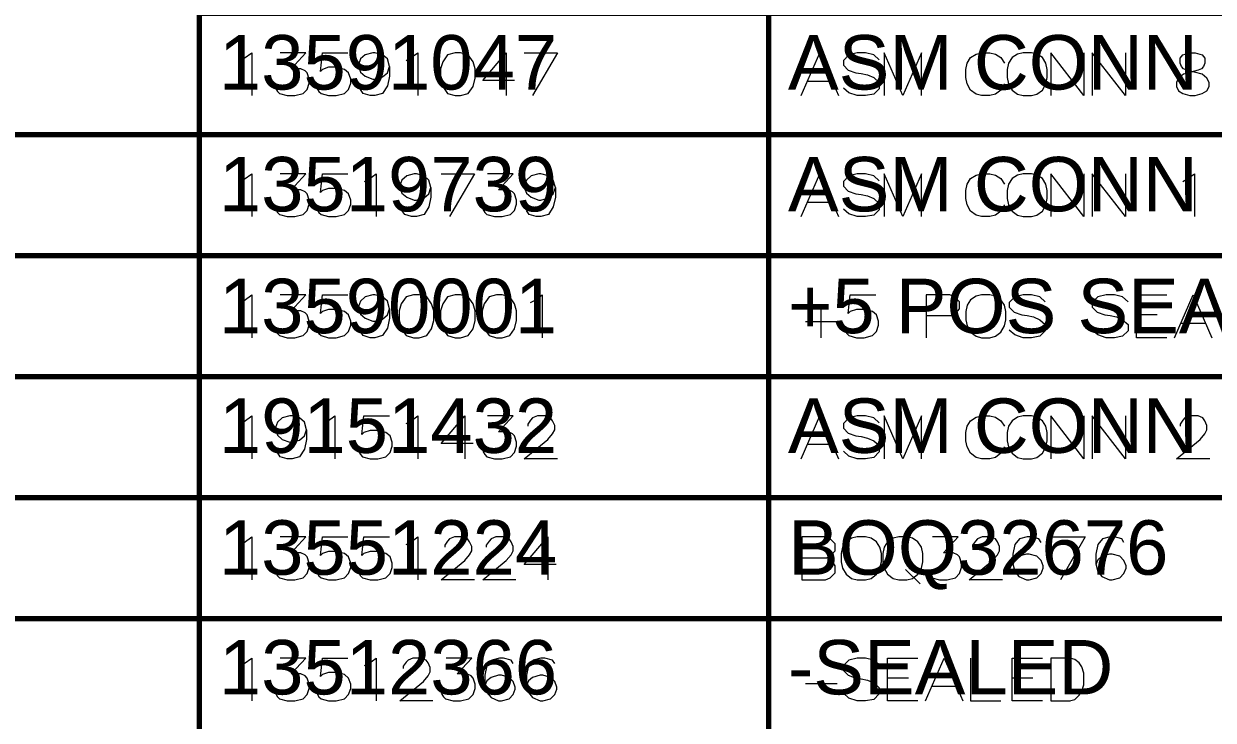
# Model space of a CAD drawing. Header units: millimetres. Extents: x 0 to 174, y 0 to 33.
# Drawn here: x 83.32 to 87.254, y 24.397 to 26.7 of the extents above; entities that cross this region are included whole.
import ezdxf

# ---------------------------------------------------------------- set-up
doc = ezdxf.new("R2010")
doc.units = ezdxf.units.MM
doc.layers.add('BOM_OCR_TEXT', color=7, linetype='Continuous')
doc.layers.add('BOM_ORIGINAL_OUTLINES', color=7, linetype='Continuous')
doc.layers.add('PDF_Geomertry', color=7, linetype='Continuous', true_color=0x405f80)
doc.styles.get("Standard").update_dxf_attribs({"font": 'arial.ttf'})

msp = doc.modelspace()

# ---------------------------------------------------------------- linework, layer by layer
at = {"layer": 'BOM_ORIGINAL_OUTLINES', "color": 18, "lineweight": 13, "true_color": 0x260000}
for points in [[(84.0358, 26.579), (84.0496, 26.5858), (84.0747, 26.6042), (84.0747, 26.4624)], [(84.1525, 26.4875), (84.1593, 26.4761), (84.1662, 26.4693), (84.1914, 26.4624), (84.2165, 26.4624), (84.2439, 26.4693), (84.2576, 26.4829), (84.2644, 26.5036), (84.2644, 26.5172), (84.2576, 26.5379), (84.2508, 26.5447), (84.2371, 26.5515), (84.205, 26.5515), (84.2531, 26.6042), (84.1685, 26.6042)], [(84.2896, 26.4875), (84.2965, 26.4761), (84.3033, 26.4693), (84.3285, 26.4624), (84.3536, 26.4624), (84.3811, 26.4693), (84.3947, 26.4829), (84.4017, 26.5036), (84.4017, 26.5172), (84.3947, 26.5379), (84.3811, 26.5493), (84.3536, 26.5561), (84.3285, 26.5561), (84.3079, 26.5493), (84.3011, 26.5424), (84.3079, 26.6042), (84.3925, 26.6042)], [(84.5297, 26.5585), (84.5228, 26.5836), (84.5068, 26.5972), (84.4817, 26.6042), (84.4749, 26.6042), (84.4496, 26.5972), (84.4336, 26.5836), (84.4268, 26.5653), (84.4268, 26.5585), (84.4336, 26.5401), (84.4496, 26.5264), (84.4749, 26.5172), (84.4817, 26.5172), (84.5068, 26.5242), (84.5228, 26.5379), (84.5297, 26.5585), (84.5297, 26.5264), (84.5228, 26.4944), (84.5068, 26.4693), (84.4817, 26.4624), (84.4657, 26.4624), (84.4428, 26.4693), (84.4336, 26.4829)], [(84.5846, 26.579), (84.5982, 26.5858), (84.6233, 26.6042), (84.6233, 26.4624)], [(84.9435, 26.5126), (84.8383, 26.5126), (84.916, 26.6042), (84.916, 26.5356), (84.916, 26.4624)], [(84.9754, 26.6042), (85.0851, 26.6042), (85.0029, 26.4624)], [(85.8912, 26.4624), (85.9529, 26.6042), (86.0147, 26.4624)], [(86.1496, 26.5812), (86.1312, 26.5972), (86.1039, 26.6042), (86.0764, 26.6042), (86.049, 26.5972), (86.0307, 26.579), (86.0307, 26.5631), (86.0467, 26.5469), (86.0718, 26.5379), (86.0901, 26.5356), (86.1107, 26.531), (86.1312, 26.5218), (86.1496, 26.5058), (86.1496, 26.4853), (86.1312, 26.4669), (86.1039, 26.4624), (86.0764, 26.4624), (86.049, 26.4715), (86.0307, 26.4875)], [(86.289, 26.4624), (86.289, 26.6042), (86.2272, 26.4624), (86.1656, 26.6042), (86.1656, 26.4624)], [(86.5633, 26.5013), (86.5519, 26.4807), (86.5336, 26.4669), (86.5153, 26.4624), (86.4879, 26.4624), (86.4696, 26.4669), (86.4512, 26.4807), (86.4399, 26.5013), (86.4353, 26.5218), (86.4353, 26.5493), (86.4399, 26.5699), (86.4512, 26.5882), (86.4696, 26.5996), (86.4879, 26.6042), (86.5153, 26.6042), (86.5336, 26.5996), (86.5519, 26.5882), (86.5633, 26.5699)], [(86.8262, 26.6042), (86.8262, 26.4624), (86.7165, 26.6042), (86.7165, 26.4624)], [(86.9633, 26.6042), (86.9633, 26.4624), (86.8536, 26.6042), (86.8536, 26.4624)], [(85.9118, 26.5104), (85.9942, 26.5104)], [(84.0358, 26.1788), (84.0496, 26.1856), (84.0747, 26.2039), (84.0747, 26.0622)], [(84.1525, 26.0874), (84.1593, 26.0758), (84.1662, 26.069), (84.1914, 26.0622), (84.2165, 26.0622), (84.2439, 26.069), (84.2576, 26.0828), (84.2644, 26.1033), (84.2644, 26.1171), (84.2576, 26.1376), (84.2508, 26.1444), (84.2371, 26.1514), (84.205, 26.1514), (84.2531, 26.2039), (84.1685, 26.2039)], [(84.2896, 26.0874), (84.2965, 26.0758), (84.3033, 26.069), (84.3285, 26.0622), (84.3536, 26.0622), (84.3811, 26.069), (84.3947, 26.0828), (84.4017, 26.1033), (84.4017, 26.1171), (84.3947, 26.1376), (84.3811, 26.149), (84.3536, 26.1558), (84.3285, 26.1558), (84.3079, 26.149), (84.3011, 26.1422), (84.3079, 26.2039), (84.3925, 26.2039)], [(84.4474, 26.1788), (84.4611, 26.1856), (84.4862, 26.2039), (84.4862, 26.0622)], [(84.6668, 26.1582), (84.66, 26.1833), (84.644, 26.1971), (84.6187, 26.2039), (84.6119, 26.2039), (84.5868, 26.1971), (84.5708, 26.1833), (84.5639, 26.165), (84.5639, 26.1582), (84.5708, 26.1399), (84.5868, 26.1263), (84.6119, 26.1171), (84.6187, 26.1171), (84.644, 26.1239), (84.66, 26.1376), (84.6668, 26.1582), (84.6668, 26.1263), (84.66, 26.0942), (84.644, 26.069), (84.6187, 26.0622), (84.6028, 26.0622), (84.58, 26.069), (84.5708, 26.0828)], [(84.7011, 26.2039), (84.8108, 26.2039), (84.7286, 26.0622)], [(84.8383, 26.0874), (84.8451, 26.0758), (84.8519, 26.069), (84.8771, 26.0622), (84.9022, 26.0622), (84.9297, 26.069), (84.9435, 26.0828), (84.9503, 26.1033), (84.9503, 26.1171), (84.9435, 26.1376), (84.9365, 26.1444), (84.9229, 26.1514), (84.8908, 26.1514), (84.9389, 26.2039), (84.8543, 26.2039)], [(85.0783, 26.1582), (85.0714, 26.1833), (85.0554, 26.1971), (85.0303, 26.2039), (85.0235, 26.2039), (84.9983, 26.1971), (84.9824, 26.1833), (84.9754, 26.165), (84.9754, 26.1582), (84.9824, 26.1399), (84.9983, 26.1263), (85.0235, 26.1171), (85.0303, 26.1171), (85.0554, 26.1239), (85.0714, 26.1376), (85.0783, 26.1582), (85.0783, 26.1263), (85.0714, 26.0942), (85.0554, 26.069), (85.0303, 26.0622), (85.0143, 26.0622), (84.9914, 26.069), (84.9824, 26.0828)], [(85.8912, 26.0622), (85.9529, 26.2039), (86.0147, 26.0622)], [(86.1496, 26.1811), (86.1312, 26.1971), (86.1039, 26.2039), (86.0764, 26.2039), (86.049, 26.1971), (86.0307, 26.1788), (86.0307, 26.1628), (86.0467, 26.1468), (86.0718, 26.1376), (86.0901, 26.1353), (86.1107, 26.1307), (86.1312, 26.1217), (86.1496, 26.1056), (86.1496, 26.085), (86.1312, 26.0668), (86.1039, 26.0622), (86.0764, 26.0622), (86.049, 26.0713), (86.0307, 26.0874)], [(86.289, 26.0622), (86.289, 26.2039), (86.2272, 26.0622), (86.1656, 26.2039), (86.1656, 26.0622)], [(86.5633, 26.101), (86.5519, 26.0804), (86.5336, 26.0668), (86.5153, 26.0622), (86.4879, 26.0622), (86.4696, 26.0668), (86.4512, 26.0804), (86.4399, 26.101), (86.4353, 26.1217), (86.4353, 26.149), (86.4399, 26.1696), (86.4512, 26.1879), (86.4696, 26.1993), (86.4879, 26.2039), (86.5153, 26.2039), (86.5336, 26.1993), (86.5519, 26.1879), (86.5633, 26.1696)], [(86.8262, 26.2039), (86.8262, 26.0622), (86.7165, 26.2039), (86.7165, 26.0622)], [(86.9633, 26.2039), (86.9633, 26.0622), (86.8536, 26.2039), (86.8536, 26.0622)], [(87.1531, 26.1788), (87.1668, 26.1856), (87.1919, 26.2039), (87.1919, 26.0622)], [(85.9118, 26.1101), (85.9942, 26.1101)], [(84.0358, 25.7785), (84.0496, 25.7854), (84.0747, 25.8036), (84.0747, 25.6619)], [(84.1525, 25.6871), (84.1593, 25.6757), (84.1662, 25.6688), (84.1914, 25.6619), (84.2165, 25.6619), (84.2439, 25.6688), (84.2576, 25.6825), (84.2644, 25.7031), (84.2644, 25.7168), (84.2576, 25.7374), (84.2508, 25.7443), (84.2371, 25.7511), (84.205, 25.7511), (84.2531, 25.8036), (84.1685, 25.8036)], [(84.2896, 25.6871), (84.2965, 25.6757), (84.3033, 25.6688), (84.3285, 25.6619), (84.3536, 25.6619), (84.3811, 25.6688), (84.3947, 25.6825), (84.4017, 25.7031), (84.4017, 25.7168), (84.3947, 25.7374), (84.3811, 25.7488), (84.3536, 25.7557), (84.3285, 25.7557), (84.3079, 25.7488), (84.3011, 25.7419), (84.3079, 25.8036), (84.3925, 25.8036)], [(84.5297, 25.7579), (84.5228, 25.7831), (84.5068, 25.7968), (84.4817, 25.8036), (84.4749, 25.8036), (84.4496, 25.7968), (84.4336, 25.7831), (84.4268, 25.7649), (84.4268, 25.7579), (84.4336, 25.7397), (84.4496, 25.726), (84.4749, 25.7168), (84.4817, 25.7168), (84.5068, 25.7236), (84.5228, 25.7374), (84.5297, 25.7579), (84.5297, 25.726), (84.5228, 25.6939), (84.5068, 25.6688), (84.4817, 25.6619), (84.4657, 25.6619), (84.4428, 25.6688), (84.4336, 25.6825)], [(84.996, 25.7785), (85.0097, 25.7854), (85.0349, 25.8036), (85.0349, 25.6619)], [(86.0353, 25.6871), (86.0421, 25.6757), (86.049, 25.6688), (86.0742, 25.6619), (86.0993, 25.6619), (86.1267, 25.6688), (86.1404, 25.6825), (86.1472, 25.7031), (86.1472, 25.7168), (86.1404, 25.7374), (86.1267, 25.7488), (86.0993, 25.7557), (86.0742, 25.7557), (86.0536, 25.7488), (86.0467, 25.7419), (86.0536, 25.8036), (86.1381, 25.8036)], [(86.305, 25.7351), (86.3874, 25.7351), (86.4033, 25.7443), (86.4147, 25.7579), (86.4147, 25.7808), (86.3987, 25.7968), (86.3828, 25.8036), (86.305, 25.8036), (86.305, 25.6619)], [(86.6982, 25.7808), (86.6799, 25.7968), (86.6525, 25.8036), (86.625, 25.8036), (86.5976, 25.7968), (86.5793, 25.7785), (86.5793, 25.7625), (86.5953, 25.7465), (86.6204, 25.7374), (86.6387, 25.7351), (86.6593, 25.7306), (86.6799, 25.7214), (86.6982, 25.7054), (86.6982, 25.6849), (86.6799, 25.6665), (86.6525, 25.6619), (86.625, 25.6619), (86.5976, 25.6711), (86.5793, 25.6871)], [(86.9725, 25.7808), (86.9542, 25.7968), (86.9268, 25.8036), (86.8993, 25.8036), (86.8719, 25.7968), (86.8536, 25.7785), (86.8536, 25.7625), (86.8696, 25.7465), (86.8949, 25.7374), (86.9131, 25.7351), (86.9336, 25.7306), (86.9542, 25.7214), (86.9725, 25.7054), (86.9725, 25.6849), (86.9542, 25.6665), (86.9268, 25.6619), (86.8993, 25.6619), (86.8719, 25.6711), (86.8536, 25.6871)], [(87.1006, 25.6619), (87, 25.6619), (87, 25.8036), (87.1006, 25.8036)], [(87.1257, 25.6619), (87.1874, 25.8036), (87.2492, 25.6619)], [(85.9575, 25.6619), (85.9575, 25.7671)], [(87.0685, 25.7374), (87, 25.7374)], [(86.0101, 25.7146), (85.905, 25.7146)], [(87.1462, 25.71), (87.2286, 25.71)], [(84.0358, 25.3783), (84.0496, 25.3851), (84.0747, 25.4035), (84.0747, 25.2617)], [(84.2553, 25.3578), (84.2485, 25.3829), (84.2325, 25.3965), (84.2074, 25.4035), (84.2004, 25.4035), (84.1753, 25.3965), (84.1593, 25.3829), (84.1525, 25.3646), (84.1525, 25.3578), (84.1593, 25.3394), (84.1753, 25.3257), (84.2004, 25.3165), (84.2074, 25.3165), (84.2325, 25.3235), (84.2485, 25.3371), (84.2553, 25.3578), (84.2553, 25.3257), (84.2485, 25.2938), (84.2325, 25.2686), (84.2074, 25.2617), (84.1914, 25.2617), (84.1685, 25.2686), (84.1593, 25.2822)], [(84.3101, 25.3783), (84.3239, 25.3851), (84.349, 25.4035), (84.349, 25.2617)], [(84.4268, 25.2868), (84.4336, 25.2754), (84.4406, 25.2686), (84.4657, 25.2617), (84.4908, 25.2617), (84.5182, 25.2686), (84.5319, 25.2822), (84.5388, 25.3029), (84.5388, 25.3165), (84.5319, 25.3371), (84.5182, 25.3486), (84.4908, 25.3554), (84.4657, 25.3554), (84.4451, 25.3486), (84.4382, 25.3417), (84.4451, 25.4035), (84.5297, 25.4035)], [(84.5846, 25.3783), (84.5982, 25.3851), (84.6233, 25.4035), (84.6233, 25.2617)], [(84.8062, 25.3119), (84.7011, 25.3119), (84.7789, 25.4035), (84.7789, 25.3349), (84.7789, 25.2617)], [(84.8383, 25.2868), (84.8451, 25.2754), (84.8519, 25.2686), (84.8771, 25.2617), (84.9022, 25.2617), (84.9297, 25.2686), (84.9435, 25.2822), (84.9503, 25.3029), (84.9503, 25.3165), (84.9435, 25.3371), (84.9365, 25.344), (84.9229, 25.3508), (84.8908, 25.3508), (84.9389, 25.4035), (84.8543, 25.4035)], [(85.0851, 25.2617), (84.9754, 25.2617), (85.0532, 25.3257), (85.0692, 25.344), (85.076, 25.3578), (85.076, 25.3714), (85.0692, 25.3875), (85.0624, 25.3965), (85.0462, 25.4035), (85.0189, 25.4035), (85.0029, 25.3965), (84.996, 25.3897), (84.9868, 25.376), (84.9868, 25.3692)], [(85.8912, 25.2617), (85.9529, 25.4035), (86.0147, 25.2617)], [(86.1496, 25.3806), (86.1312, 25.3965), (86.1039, 25.4035), (86.0764, 25.4035), (86.049, 25.3965), (86.0307, 25.3783), (86.0307, 25.3624), (86.0467, 25.3463), (86.0718, 25.3371), (86.0901, 25.3349), (86.1107, 25.3303), (86.1312, 25.3211), (86.1496, 25.3051), (86.1496, 25.2846), (86.1312, 25.2663), (86.1039, 25.2617), (86.0764, 25.2617), (86.049, 25.2708), (86.0307, 25.2868)], [(86.289, 25.2617), (86.289, 25.4035), (86.2272, 25.2617), (86.1656, 25.4035), (86.1656, 25.2617)], [(86.5633, 25.3006), (86.5519, 25.28), (86.5336, 25.2663), (86.5153, 25.2617), (86.4879, 25.2617), (86.4696, 25.2663), (86.4512, 25.28), (86.4399, 25.3006), (86.4353, 25.3211), (86.4353, 25.3486), (86.4399, 25.3692), (86.4512, 25.3875), (86.4696, 25.3989), (86.4879, 25.4035), (86.5153, 25.4035), (86.5336, 25.3989), (86.5519, 25.3875), (86.5633, 25.3692)], [(86.8262, 25.4035), (86.8262, 25.2617), (86.7165, 25.4035), (86.7165, 25.2617)], [(86.9633, 25.4035), (86.9633, 25.2617), (86.8536, 25.4035), (86.8536, 25.2617)], [(87.2422, 25.2617), (87.1325, 25.2617), (87.2103, 25.3257), (87.2263, 25.344), (87.2332, 25.3578), (87.2332, 25.3714), (87.2263, 25.3875), (87.2194, 25.3965), (87.2035, 25.4035), (87.176, 25.4035), (87.16, 25.3965), (87.1531, 25.3897), (87.144, 25.376), (87.144, 25.3692)], [(85.9118, 25.3097), (85.9942, 25.3097)], [(84.0358, 24.9781), (84.0496, 24.9849), (84.0747, 25.0032), (84.0747, 24.8615)], [(84.1525, 24.8867), (84.1593, 24.8751), (84.1662, 24.8683), (84.1914, 24.8615), (84.2165, 24.8615), (84.2439, 24.8683), (84.2576, 24.8821), (84.2644, 24.9026), (84.2644, 24.9164), (84.2576, 24.9369), (84.2508, 24.9438), (84.2371, 24.9507), (84.205, 24.9507), (84.2531, 25.0032), (84.1685, 25.0032)], [(84.2896, 24.8867), (84.2965, 24.8751), (84.3033, 24.8683), (84.3285, 24.8615), (84.3536, 24.8615), (84.3811, 24.8683), (84.3947, 24.8821), (84.4017, 24.9026), (84.4017, 24.9164), (84.3947, 24.9369), (84.3811, 24.9483), (84.3536, 24.9551), (84.3285, 24.9551), (84.3079, 24.9483), (84.3011, 24.9415), (84.3079, 25.0032), (84.3925, 25.0032)], [(84.4268, 24.8867), (84.4336, 24.8751), (84.4406, 24.8683), (84.4657, 24.8615), (84.4908, 24.8615), (84.5182, 24.8683), (84.5319, 24.8821), (84.5388, 24.9026), (84.5388, 24.9164), (84.5319, 24.9369), (84.5182, 24.9483), (84.4908, 24.9551), (84.4657, 24.9551), (84.4451, 24.9483), (84.4382, 24.9415), (84.4451, 25.0032), (84.5297, 25.0032)], [(84.5846, 24.9781), (84.5982, 24.9849), (84.6233, 25.0032), (84.6233, 24.8615)], [(84.8108, 24.8615), (84.7011, 24.8615), (84.7789, 24.9254), (84.7949, 24.9438), (84.8017, 24.9575), (84.8017, 24.9713), (84.7949, 24.9872), (84.7879, 24.9964), (84.7719, 25.0032), (84.7446, 25.0032), (84.7286, 24.9964), (84.7217, 24.9894), (84.7125, 24.9758), (84.7125, 24.9689)], [(84.9481, 24.8615), (84.8383, 24.8615), (84.916, 24.9254), (84.9319, 24.9438), (84.9389, 24.9575), (84.9389, 24.9713), (84.9319, 24.9872), (84.9251, 24.9964), (84.9092, 25.0032), (84.8817, 25.0032), (84.8657, 24.9964), (84.8589, 24.9894), (84.8497, 24.9758), (84.8497, 24.9689)], [(85.0806, 24.9118), (84.9754, 24.9118), (85.0532, 25.0032), (85.0532, 24.9346), (85.0532, 24.8615)], [(86.3096, 24.8867), (86.3164, 24.8751), (86.3233, 24.8683), (86.3485, 24.8615), (86.3736, 24.8615), (86.401, 24.8683), (86.4147, 24.8821), (86.4215, 24.9026), (86.4215, 24.9164), (86.4147, 24.9369), (86.4079, 24.9438), (86.3942, 24.9507), (86.3622, 24.9507), (86.4101, 25.0032), (86.3256, 25.0032)], [(86.5565, 24.8615), (86.4468, 24.8615), (86.5244, 24.9254), (86.5404, 24.9438), (86.5474, 24.9575), (86.5474, 24.9713), (86.5404, 24.9872), (86.5336, 24.9964), (86.5176, 25.0032), (86.4901, 25.0032), (86.4742, 24.9964), (86.4674, 24.9894), (86.4582, 24.9758), (86.4582, 24.9689)], [(86.6844, 24.9849), (86.6776, 24.9964), (86.6525, 25.0032), (86.6387, 25.0032), (86.6136, 24.9964), (86.5976, 24.9781), (86.5907, 24.9461), (86.5907, 24.914), (86.5976, 24.8889), (86.6114, 24.8729), (86.6365, 24.8615), (86.6456, 24.8615), (86.6708, 24.8683), (86.6844, 24.8821), (86.6914, 24.9003), (86.6914, 24.9072), (86.6844, 24.9254), (86.6708, 24.9392), (86.6456, 24.9461), (86.6365, 24.9461), (86.6114, 24.9392), (86.5976, 24.9278), (86.5907, 24.9118)], [(86.7211, 25.0032), (86.8308, 25.0032), (86.7485, 24.8615)], [(86.9587, 24.9849), (86.9519, 24.9964), (86.9268, 25.0032), (86.9131, 25.0032), (86.8879, 24.9964), (86.8719, 24.9781), (86.8651, 24.9461), (86.8651, 24.914), (86.8719, 24.8889), (86.8857, 24.8729), (86.9108, 24.8615), (86.92, 24.8615), (86.9451, 24.8683), (86.9587, 24.8821), (86.9657, 24.9003), (86.9657, 24.9072), (86.9587, 24.9254), (86.9451, 24.9392), (86.92, 24.9461), (86.9108, 24.9461), (86.8857, 24.9392), (86.8719, 24.9278), (86.8651, 24.9118)], [(85.8935, 24.9346), (85.9758, 24.9346)], [(86.2364, 24.8957), (86.2844, 24.8478)], [(84.0358, 24.5778), (84.0496, 24.5847), (84.0747, 24.6029), (84.0747, 24.4613)], [(84.1525, 24.4864), (84.1593, 24.475), (84.1662, 24.4681), (84.1914, 24.4613), (84.2165, 24.4613), (84.2439, 24.4681), (84.2576, 24.4818), (84.2644, 24.5024), (84.2644, 24.5161), (84.2576, 24.5367), (84.2508, 24.5435), (84.2371, 24.5504), (84.205, 24.5504), (84.2531, 24.6029), (84.1685, 24.6029)], [(84.2896, 24.4864), (84.2965, 24.475), (84.3033, 24.4681), (84.3285, 24.4613), (84.3536, 24.4613), (84.3811, 24.4681), (84.3947, 24.4818), (84.4017, 24.5024), (84.4017, 24.5161), (84.3947, 24.5367), (84.3811, 24.5481), (84.3536, 24.555), (84.3285, 24.555), (84.3079, 24.5481), (84.3011, 24.5413), (84.3079, 24.6029), (84.3925, 24.6029)], [(84.4474, 24.5778), (84.4611, 24.5847), (84.4862, 24.6029), (84.4862, 24.4613)], [(84.6736, 24.4613), (84.5639, 24.4613), (84.6417, 24.5253), (84.6576, 24.5435), (84.6646, 24.5572), (84.6646, 24.571), (84.6576, 24.5869), (84.6508, 24.5961), (84.6349, 24.6029), (84.6074, 24.6029), (84.5914, 24.5961), (84.5846, 24.5893), (84.5754, 24.5756), (84.5754, 24.5686)], [(84.7011, 24.4864), (84.7079, 24.475), (84.7149, 24.4681), (84.74, 24.4613), (84.7651, 24.4613), (84.7925, 24.4681), (84.8062, 24.4818), (84.8132, 24.5024), (84.8132, 24.5161), (84.8062, 24.5367), (84.7994, 24.5435), (84.7857, 24.5504), (84.7538, 24.5504), (84.8017, 24.6029), (84.7171, 24.6029)], [(84.9389, 24.5847), (84.9319, 24.5961), (84.9068, 24.6029), (84.8932, 24.6029), (84.8681, 24.5961), (84.8519, 24.5778), (84.8451, 24.5458), (84.8451, 24.5138), (84.8519, 24.4886), (84.8657, 24.4726), (84.8908, 24.4613), (84.9, 24.4613), (84.9251, 24.4681), (84.9389, 24.4818), (84.9457, 24.5001), (84.9457, 24.5069), (84.9389, 24.5253), (84.9251, 24.5389), (84.9, 24.5458), (84.8908, 24.5458), (84.8657, 24.5389), (84.8519, 24.5275), (84.8451, 24.5115)], [(85.076, 24.5847), (85.0692, 24.5961), (85.044, 24.6029), (85.0303, 24.6029), (85.0051, 24.5961), (84.9892, 24.5778), (84.9824, 24.5458), (84.9824, 24.5138), (84.9892, 24.4886), (85.0029, 24.4726), (85.0281, 24.4613), (85.0372, 24.4613), (85.0624, 24.4681), (85.076, 24.4818), (85.0829, 24.5001), (85.0829, 24.5069), (85.076, 24.5253), (85.0624, 24.5389), (85.0372, 24.5458), (85.0281, 24.5458), (85.0029, 24.5389), (84.9892, 24.5275), (84.9824, 24.5115)], [(86.1496, 24.5801), (86.1312, 24.5961), (86.1039, 24.6029), (86.0764, 24.6029), (86.049, 24.5961), (86.0307, 24.5778), (86.0307, 24.5618), (86.0467, 24.5458), (86.0718, 24.5367), (86.0901, 24.5344), (86.1107, 24.5299), (86.1312, 24.5207), (86.1496, 24.5047), (86.1496, 24.484), (86.1312, 24.4658), (86.1039, 24.4613), (86.0764, 24.4613), (86.049, 24.4704), (86.0307, 24.4864)], [(86.2775, 24.4613), (86.1769, 24.4613), (86.1769, 24.6029), (86.2775, 24.6029)], [(86.3028, 24.4613), (86.3644, 24.6029), (86.4261, 24.4613)], [(86.4512, 24.6029), (86.4512, 24.4613), (86.5519, 24.4613)], [(86.689, 24.4613), (86.5885, 24.4613), (86.5885, 24.6029), (86.689, 24.6029)], [(86.7782, 24.4613), (86.7965, 24.4658), (86.8103, 24.4796), (86.8193, 24.4932), (86.8262, 24.5138), (86.8262, 24.5526), (86.8193, 24.5732), (86.8103, 24.5869), (86.7965, 24.5983), (86.7806, 24.6029), (86.7165, 24.6029), (86.7165, 24.4613), (86.7806, 24.4613)], [(85.905, 24.5183), (86.0101, 24.5183)], [(86.2456, 24.5367), (86.1769, 24.5367)], [(86.3233, 24.5093), (86.4056, 24.5093)], [(86.6571, 24.5367), (86.5885, 24.5367)]]:
    msp.add_lwpolyline(points, dxfattribs=at)
for points in [[(84.7468, 26.6042), (84.7217, 26.5972), (84.7057, 26.5744), (84.6989, 26.5515), (84.6989, 26.5218), (84.7057, 26.4921), (84.7217, 26.4693), (84.7468, 26.4624), (84.7651, 26.4624), (84.7903, 26.4693), (84.8062, 26.4921), (84.8132, 26.5196), (84.8132, 26.5515), (84.8062, 26.5744), (84.7903, 26.5972), (84.7651, 26.6042), (84.7468, 26.6042)], [(86.625, 26.6042), (86.6068, 26.5996), (86.5885, 26.5882), (86.5771, 26.5699), (86.5725, 26.5493), (86.5725, 26.5218), (86.5771, 26.5013), (86.5885, 26.4807), (86.6068, 26.4669), (86.625, 26.4624), (86.6525, 26.4624), (86.6708, 26.4669), (86.689, 26.4807), (86.7006, 26.5013), (86.705, 26.5218), (86.705, 26.5493), (86.7006, 26.5699), (86.689, 26.5882), (86.6708, 26.5996), (86.6525, 26.6042), (86.625, 26.6042)], [(87.2171, 26.5333), (87.1668, 26.5469), (87.1554, 26.5515), (87.1486, 26.5585), (87.144, 26.5699), (87.144, 26.5858), (87.1531, 26.5972), (87.176, 26.6042), (87.1943, 26.6042), (87.2171, 26.5972), (87.2263, 26.5858), (87.2263, 26.5699), (87.2217, 26.5585), (87.2149, 26.5515), (87.2035, 26.5469), (87.1554, 26.5333), (87.1394, 26.5196), (87.1325, 26.5058), (87.1325, 26.4921), (87.1394, 26.4785), (87.1531, 26.4693), (87.176, 26.4624), (87.1943, 26.4624), (87.2171, 26.4693), (87.2332, 26.4785), (87.24, 26.4921), (87.24, 26.5058), (87.2332, 26.5196)], [(86.625, 26.2039), (86.6068, 26.1993), (86.5885, 26.1879), (86.5771, 26.1696), (86.5725, 26.149), (86.5725, 26.1217), (86.5771, 26.101), (86.5885, 26.0804), (86.6068, 26.0668), (86.625, 26.0622), (86.6525, 26.0622), (86.6708, 26.0668), (86.689, 26.0804), (86.7006, 26.101), (86.705, 26.1217), (86.705, 26.149), (86.7006, 26.1696), (86.689, 26.1879), (86.6708, 26.1993), (86.6525, 26.2039), (86.625, 26.2039)], [(84.6097, 25.8036), (84.5846, 25.7968), (84.5685, 25.774), (84.5617, 25.7511), (84.5617, 25.7214), (84.5685, 25.6917), (84.5846, 25.6688), (84.6097, 25.6619), (84.6279, 25.6619), (84.6531, 25.6688), (84.6692, 25.6917), (84.676, 25.719), (84.676, 25.7511), (84.6692, 25.774), (84.6531, 25.7968), (84.6279, 25.8036), (84.6097, 25.8036)], [(84.7468, 25.8036), (84.7217, 25.7968), (84.7057, 25.774), (84.6989, 25.7511), (84.6989, 25.7214), (84.7057, 25.6917), (84.7217, 25.6688), (84.7468, 25.6619), (84.7651, 25.6619), (84.7903, 25.6688), (84.8062, 25.6917), (84.8132, 25.719), (84.8132, 25.7511), (84.8062, 25.774), (84.7903, 25.7968), (84.7651, 25.8036), (84.7468, 25.8036)], [(84.884, 25.8036), (84.8589, 25.7968), (84.8429, 25.774), (84.836, 25.7511), (84.836, 25.7214), (84.8429, 25.6917), (84.8589, 25.6688), (84.884, 25.6619), (84.9022, 25.6619), (84.9275, 25.6688), (84.9435, 25.6917), (84.9503, 25.719), (84.9503, 25.7511), (84.9435, 25.774), (84.9275, 25.7968), (84.9022, 25.8036), (84.884, 25.8036)], [(86.4879, 25.8036), (86.4696, 25.7992), (86.4512, 25.7876), (86.4399, 25.7694), (86.4353, 25.7488), (86.4353, 25.7214), (86.4399, 25.7008), (86.4512, 25.6803), (86.4696, 25.6665), (86.4879, 25.6619), (86.5153, 25.6619), (86.5336, 25.6665), (86.5519, 25.6803), (86.5633, 25.7008), (86.5679, 25.7214), (86.5679, 25.7488), (86.5633, 25.7694), (86.5519, 25.7876), (86.5336, 25.7992), (86.5153, 25.8036), (86.4879, 25.8036)], [(86.625, 25.4035), (86.6068, 25.3989), (86.5885, 25.3875), (86.5771, 25.3692), (86.5725, 25.3486), (86.5725, 25.3211), (86.5771, 25.3006), (86.5885, 25.28), (86.6068, 25.2663), (86.625, 25.2617), (86.6525, 25.2617), (86.6708, 25.2663), (86.689, 25.28), (86.7006, 25.3006), (86.705, 25.3211), (86.705, 25.3486), (86.7006, 25.3692), (86.689, 25.3875), (86.6708, 25.3989), (86.6525, 25.4035), (86.625, 25.4035)], [(85.9712, 24.8615), (85.9872, 24.8683), (86.0032, 24.8843), (86.0032, 24.9072), (85.9918, 24.9254), (85.9758, 24.9346), (85.9918, 24.9438), (86.0032, 24.9575), (86.0032, 24.9803), (85.9872, 24.9964), (85.9712, 25.0032), (85.8935, 25.0032), (85.8935, 24.8615)], [(86.0764, 25.0032), (86.0581, 24.9986), (86.0399, 24.9872), (86.0283, 24.9689), (86.0239, 24.9483), (86.0239, 24.921), (86.0283, 24.9003), (86.0399, 24.8797), (86.0581, 24.8661), (86.0764, 24.8615), (86.1039, 24.8615), (86.1221, 24.8661), (86.1404, 24.8797), (86.1518, 24.9003), (86.1564, 24.921), (86.1564, 24.9483), (86.1518, 24.9689), (86.1404, 24.9872), (86.1221, 24.9986), (86.1039, 25.0032), (86.0764, 25.0032)], [(86.2136, 25.0032), (86.1953, 24.9986), (86.1769, 24.9872), (86.1656, 24.9689), (86.161, 24.9483), (86.161, 24.921), (86.1656, 24.9003), (86.1769, 24.8797), (86.1953, 24.8661), (86.2136, 24.8615), (86.241, 24.8615), (86.2593, 24.8661), (86.2775, 24.8797), (86.289, 24.9003), (86.2936, 24.921), (86.2936, 24.9483), (86.289, 24.9689), (86.2775, 24.9872), (86.2593, 24.9986), (86.241, 25.0032), (86.2136, 25.0032)]]:
    msp.add_lwpolyline(points, close=True, dxfattribs=at)
at = {"layer": 'PDF_Geomertry', "color": 165, "lineweight": 70, "true_color": 0x5267a5}
for points in [[(70.2461, 25.934), (70.2461, 25.5339), (71.3026, 25.5339), (71.3026, 25.934), (75.611, 25.934), (75.611, 26.3343), (83.901, 26.3343), (83.901, 26.7346), (85.7837, 26.7346), (85.7837, 27.1347), (98.9892, 27.1347), (98.9892, 27.535)], [(70.2461, 25.5339), (70.2461, 25.1336), (71.3026, 25.1336), (71.3026, 25.5339), (75.611, 25.5339), (75.611, 25.934), (83.901, 25.934), (83.901, 26.3343), (85.7837, 26.3343), (85.7837, 26.7346), (98.9892, 26.7346), (98.9892, 27.1347)], [(70.2461, 25.1336), (70.2461, 24.7333), (71.3026, 24.7333), (71.3026, 25.1336), (75.611, 25.1336), (75.611, 25.5339), (83.901, 25.5339), (83.901, 25.934), (85.7837, 25.934), (85.7837, 26.3343), (98.9892, 26.3343), (98.9892, 26.7346)], [(70.2461, 24.7333), (70.2461, 24.3332), (71.3026, 24.3332), (71.3026, 24.7333), (75.611, 24.7333), (75.611, 25.1336), (83.901, 25.1336), (83.901, 25.5339), (85.7837, 25.5339), (85.7837, 25.934), (98.9892, 25.934), (98.9892, 26.3343)], [(70.2461, 24.3332), (70.2461, 23.9329), (71.3026, 23.9329), (71.3026, 24.3332), (75.611, 24.3332), (75.611, 24.7333), (83.901, 24.7333), (83.901, 25.1336), (85.7837, 25.1336), (85.7837, 25.5339), (98.9892, 25.5339), (98.9892, 25.934)], [(70.2461, 23.9329), (70.2461, 23.5326), (71.3026, 23.5326), (71.3026, 23.9329), (75.611, 23.9329), (75.611, 24.3332), (83.901, 24.3332), (83.901, 24.7333), (85.7837, 24.7333), (85.7837, 25.1336), (98.9892, 25.1336), (98.9892, 25.5339)], [(70.2461, 23.5326), (70.2461, 23.1324), (71.3026, 23.1324), (71.3026, 23.5326), (75.611, 23.5326), (75.611, 23.9329), (83.901, 23.9329), (83.901, 24.3332), (85.7837, 24.3332), (85.7837, 24.7333), (98.9892, 24.7333), (98.9892, 25.1336)]]:
    msp.add_lwpolyline(points, dxfattribs=at)

# ---------------------------------------------------------------- texts
at = {"layer": 'BOM_OCR_TEXT', "char_height": 0.18, "attachment_point": 1}
for s, insert, width in [('13591047', (83.9656, 26.6625), 1.7425), ('ASM CONN 8 F CCS1.5', (85.8475, 26.6625), 13.068889), ('13519739', (83.9656, 26.2597), 1.7425), ('ASM CONN 16 F O.64 CPA OCS', (85.8475, 26.2597), 13.068889), ('13590001', (83.9656, 25.8569), 1.7425), ('+5 POS SEALED CONN ASSY', (85.8475, 25.8569), 13.068889), ('19151432', (83.9656, 25.4611), 1.7425), ('ASM CONN 2 F KAIZEN O.64 GRN SLD', (85.8475, 25.4611), 13.068889), ('13551224', (83.9656, 25.0583), 1.7425), ('BOQ32676', (85.8475, 25.0583), 13.068889), ('13512366', (83.9656, 24.6625), 1.7425), ('-SEALED', (85.8475, 24.6625), 13.068889)]:
    msp.add_mtext(s, dxfattribs=dict(at, insert=insert, width=width))

doc.saveas('drawing.dxf')
